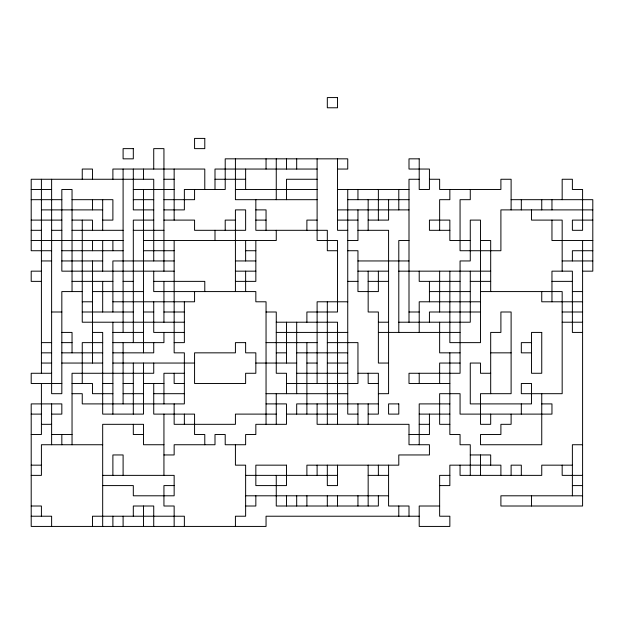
<?xml version="1.0" encoding="UTF-8"?>
<svg xmlns="http://www.w3.org/2000/svg" width="624" height="624" viewBox="0 0 624 624"><rect width="100%" height="100%" fill="white"/><g stroke="black" fill="none" stroke-linecap="round" stroke-linejoin="round"><path stroke-width="0.94" d="M317.109 169.049L214.999 169.049L214.999 189.47M337.529 169.049L347.74 169.049L347.74 158.839L225.209 158.839L225.209 189.47L184.361 189.47L184.361 209.89L163.94 209.89M163.94 179.26L174.151 179.26M214.999 179.26L245.63 179.26M317.109 179.26L286.471 179.26L286.471 199.68M419.211 179.26L409.001 179.26L409.001 322.21M429.429 179.26L439.639 179.26L439.639 189.47L500.9 189.47L500.9 179.26L511.111 179.26L511.111 209.89M31.2 189.47L51.62 189.47M133.31 189.47L174.151 189.47M235.42 189.47L317.109 189.47M337.529 189.47L409.001 189.47M31.2 199.68L61.831 199.68M72.041 199.68L112.889 199.68L112.889 220.1L102.679 220.1M133.31 199.68L153.73 199.68M163.94 199.68L194.571 199.68L194.571 189.47M317.109 199.68L235.42 199.68L235.42 158.839M347.74 199.68L409.001 199.68M511.111 199.68L592.8 199.68L592.8 271.159L582.59 271.159M41.41 209.89L102.679 209.89M153.73 209.89L133.31 209.89L133.31 169.049M255.84 209.89L266.05 209.89L266.05 230.311M337.529 209.89L409.001 209.89M592.8 209.89L500.9 209.89L500.9 250.731L460.06 250.731L460.06 199.68L470.27 199.68L470.27 189.47M31.2 220.1L61.831 220.1M72.041 220.1L92.469 220.1L92.469 230.311M153.73 220.1L133.31 220.1L133.31 342.631M163.94 220.1L194.571 220.1L194.571 230.311L245.63 230.311L245.63 209.89L235.42 209.89L235.42 291.58M235.42 220.1L225.209 220.1L225.209 230.311M255.84 220.1L266.05 220.1M317.109 220.1L306.891 220.1L306.891 230.311M337.529 220.1L357.95 220.1M368.16 220.1L388.58 220.1L388.58 199.68M592.8 220.1L572.38 220.1L572.38 230.311L582.59 230.311L582.59 189.47L572.38 189.47L572.38 179.26L562.169 179.26L562.169 199.68M31.2 230.311L41.41 230.311M51.62 230.311L61.831 230.311M72.041 230.311L123.1 230.311M133.31 230.311L163.94 230.311M347.74 230.311L337.529 230.311L337.529 158.839M357.95 230.311L388.58 230.311L388.58 393.689L378.37 393.689M449.849 230.311L429.429 230.311L429.429 220.1L449.849 220.1L449.849 240.521L470.27 240.521M31.2 240.521L123.1 240.521M143.52 240.521L276.26 240.521L276.26 230.311M347.74 240.521L357.95 240.521L357.95 209.89M409.001 240.521L398.791 240.521L398.791 332.42M480.48 240.521L490.69 240.521L490.69 291.58M592.8 240.521L551.959 240.521L551.959 220.1M51.62 250.731L31.2 250.731L31.2 179.26L153.73 179.26L153.73 260.949M61.831 250.731L123.1 250.731M143.52 250.731L174.151 250.731M245.63 250.731L255.84 250.731M337.529 250.731L327.319 250.731L327.319 230.311L255.84 230.311L255.84 199.68M347.74 250.731L357.95 250.731L357.95 291.58L378.37 291.58L378.37 271.159M592.8 250.731L572.38 250.731L572.38 260.949M41.41 260.949L51.62 260.949M61.831 260.949L102.679 260.949M174.151 260.949L112.889 260.949L112.889 312M235.42 260.949L255.84 260.949M357.95 260.949L409.001 260.949M562.169 260.949L592.8 260.949M41.41 271.159L31.2 271.159L31.2 281.369L41.41 281.369M174.151 271.159L61.831 271.159L61.831 189.47L72.041 189.47L72.041 291.58M235.42 271.159L255.84 271.159M357.95 271.159L388.58 271.159M398.791 271.159L490.69 271.159M72.041 281.369L112.889 281.369M123.1 281.369L133.31 281.369M153.73 281.369L204.789 281.369L204.789 291.58M235.42 281.369L255.84 281.369L255.84 240.521M347.74 281.369L357.95 281.369M368.16 281.369L388.58 281.369M460.06 281.369L419.211 281.369L419.211 271.159M470.27 281.369L490.69 281.369M551.959 281.369L572.38 281.369M82.251 291.58L61.831 291.58L61.831 393.689L51.62 393.689L51.62 179.26M92.469 291.58L143.52 291.58M429.429 291.58L470.27 291.58M480.48 291.58L562.169 291.58L562.169 393.689L521.321 393.689L521.321 383.479L531.531 383.479L531.531 403.9L470.27 403.9L470.27 363.051L480.48 363.051L480.48 373.269L490.69 373.269M572.38 291.58L582.59 291.58M82.251 301.79L92.469 301.79M112.889 301.79L194.571 301.79L194.571 291.58M347.74 301.79L317.109 301.79L317.109 383.479M480.48 301.79L419.211 301.79L419.211 332.42M582.59 301.79L541.749 301.79L541.749 291.58M51.62 312L61.831 312M82.251 312L133.31 312M143.52 312L153.73 312M163.94 312L184.361 312M266.05 312L276.26 312L276.26 373.269L286.471 373.269L286.471 393.689M409.001 312L419.211 312M480.48 312L429.429 312L429.429 322.21M562.169 312L582.59 312M184.361 322.21L82.251 322.21L82.251 220.1M276.26 322.21L337.529 322.21L337.529 424.32M378.37 322.21L388.58 322.21M398.791 322.21L470.27 322.21L470.27 271.159M562.169 322.21L582.59 322.21M61.831 332.42L72.041 332.42L72.041 352.841M92.469 332.42L102.679 332.42L102.679 414.11L143.52 414.11L143.52 363.051M112.889 332.42L143.52 332.42M184.361 332.42L153.73 332.42L153.73 301.79M276.26 332.42L347.74 332.42M378.37 332.42L460.06 332.42M582.59 332.42L572.38 332.42L572.38 271.159L551.959 271.159L551.959 301.79M41.41 342.631L51.62 342.631M61.831 342.631L72.041 342.631M102.679 342.631L82.251 342.631L82.251 383.479M112.889 342.631L163.94 342.631L163.94 332.42M174.151 342.631L184.361 342.631L184.361 301.79M266.05 342.631L317.109 342.631M327.319 342.631L357.95 342.631L357.95 383.479L286.471 383.479M531.531 342.631L521.321 342.631L521.321 352.841L531.531 352.841M41.41 352.841L51.62 352.841M61.831 352.841L102.679 352.841M112.889 352.841L153.73 352.841L153.73 342.631M276.26 352.841L286.471 352.841M296.681 352.841L347.74 352.841M460.06 352.841L439.639 352.841L439.639 322.21M490.69 352.841L511.111 352.841M41.41 363.051L51.62 363.051M61.831 363.051L102.679 363.051M112.889 363.051L194.571 363.051M255.84 363.051L296.681 363.051M306.891 363.051L317.109 363.051M327.319 363.051L347.74 363.051M388.58 363.051L378.37 363.051L378.37 312L368.16 312L368.16 271.159M460.06 363.051L439.639 363.051L439.639 383.479M51.62 373.269L31.2 373.269L31.2 383.479L61.831 383.479M184.361 373.269L163.94 373.269L163.94 403.9M296.681 373.269L347.74 373.269M357.95 373.269L378.37 373.269L378.37 414.11L368.16 414.11M72.041 383.479L92.469 383.479L92.469 393.689L112.889 393.689M102.679 383.479L112.889 383.479M123.1 383.479L133.31 383.479M143.52 383.479L163.94 383.479M184.361 383.479L174.151 383.479L174.151 373.269M378.37 383.479L368.16 383.479L368.16 373.269M449.849 383.479L409.001 383.479L409.001 373.269L460.06 373.269L460.06 260.949L470.27 260.949L470.27 220.1L480.48 220.1L480.48 342.631L449.849 342.631L449.849 271.159M72.041 393.689L82.251 393.689L82.251 403.9L184.361 403.9L184.361 352.841L174.151 352.841L174.151 240.521M123.1 393.689L143.52 393.689M153.73 393.689L184.361 393.689M266.05 393.689L347.74 393.689M266.05 403.9L286.471 403.9L286.471 424.32L255.84 424.32L255.84 434.53L245.63 434.53L245.63 444.74L225.209 444.74L225.209 434.53L214.999 434.53L214.999 444.74L174.151 444.74L174.151 454.951L163.94 454.951M378.37 403.9L296.681 403.9L296.681 414.11M449.849 403.9L419.211 403.9L419.211 444.74M541.749 403.9L551.959 403.9L551.959 414.11L460.06 414.11L460.06 393.689L439.639 393.689L439.639 424.32L449.849 424.32M31.2 414.11L41.41 414.11M51.62 414.11L61.831 414.11L61.831 403.9L31.2 403.9L31.2 526.43L266.05 526.43L266.05 516.22L419.211 516.22M276.26 414.11L235.42 414.11L235.42 424.32L174.151 424.32L174.151 403.9M286.471 414.11L337.529 414.11M357.95 414.11L347.74 414.11L347.74 189.47M419.211 414.11L449.849 414.11M41.41 424.32L51.62 424.32M419.211 424.32L429.429 424.32M31.2 434.53L41.41 434.53L41.41 383.479M51.62 434.53L72.041 434.53M143.52 434.53L133.31 434.53L133.31 424.32M409.001 434.53L429.429 434.53L429.429 414.11M102.679 444.74L41.41 444.74L41.41 475.371L31.2 475.371M163.94 444.74L143.52 444.74L143.52 424.32L102.679 424.32L102.679 526.43M582.59 444.74L572.38 444.74L572.38 495.799M470.27 454.951L490.69 454.951L490.69 465.161M31.2 465.161L41.41 465.161M572.38 465.161L541.749 465.161L541.749 475.371L460.06 475.371L460.06 465.161M102.679 475.371L174.151 475.371L174.151 495.799L133.31 495.799L133.31 485.589L102.679 485.589M245.63 475.371L337.529 475.371M368.16 475.371L388.58 475.371M449.849 475.371L439.639 475.371L439.639 516.22L449.849 516.22L449.849 526.43L419.211 526.43L419.211 506.009L439.639 506.009M582.59 475.371L562.169 475.371L562.169 465.161M174.151 485.589L163.94 485.589L163.94 506.009L174.151 506.009L174.151 526.43M439.639 485.589L449.849 485.589L449.849 465.161L500.9 465.161L500.9 475.371M572.38 485.589L582.59 485.589M245.63 495.799L388.58 495.799M582.59 495.799L500.9 495.799L500.9 506.009L582.59 506.009L582.59 240.521M31.2 506.009L41.41 506.009L41.41 516.22M245.63 506.009L255.84 506.009L255.84 495.799M31.2 516.22L51.62 516.22L51.62 526.43M562.169 271.159L562.169 220.1L531.531 220.1L531.531 209.89M551.959 199.68L551.959 209.89M541.749 199.68L541.749 209.89M541.749 393.689L541.749 444.74L480.48 444.74L480.48 434.53L500.9 434.53L500.9 424.32L511.111 424.32L511.111 414.11M531.531 495.799L531.531 506.009M521.321 199.68L521.321 209.89M521.321 403.9L521.321 414.11M521.321 475.371L521.321 465.161L511.111 465.161L511.111 475.371M490.69 393.689L490.69 332.42L500.9 332.42L500.9 312L511.111 312L511.111 393.689L480.48 393.689L480.48 424.32L490.69 424.32L490.69 414.11M480.48 454.951L480.48 475.371M470.27 475.371L470.27 444.74L460.06 444.74L460.06 434.53L449.849 434.53L449.849 352.841M449.849 189.47L449.849 199.68L439.639 199.68L439.639 230.311M439.639 271.159L439.639 312M429.429 281.369L429.429 301.79M419.211 373.269L419.211 383.479M409.001 516.22L409.001 506.009L388.58 506.009L388.58 465.161M398.791 189.47L398.791 209.89M398.791 506.009L398.791 516.22M378.37 189.47L378.37 220.1M378.37 465.161L378.37 475.371M378.37 495.799L378.37 506.009L276.26 506.009L276.26 475.371M368.16 199.68L368.16 230.311M368.16 403.9L368.16 424.32M368.16 465.161L368.16 506.009M357.95 189.47L357.95 199.68M357.95 403.9L357.95 424.32M357.95 495.799L357.95 506.009M337.529 465.161L337.529 485.589L327.319 485.589L327.319 465.161M337.529 495.799L337.529 506.009M327.319 301.79L327.319 424.32M327.319 495.799L327.319 506.009M317.109 158.839L317.109 240.521L337.529 240.521L337.529 312L306.891 312L306.891 322.21M317.109 403.9L317.109 424.32L409.001 424.32L409.001 444.74L429.429 444.74L429.429 454.951L398.791 454.951L398.791 465.161L306.891 465.161L306.891 475.371M317.109 465.161L317.109 475.371M306.891 342.631L306.891 414.11M306.891 495.799L306.891 506.009M296.681 158.839L296.681 169.049M296.681 322.21L296.681 393.689M296.681 495.799L296.681 506.009M286.471 158.839L286.471 169.049M286.471 322.21L286.471 363.051M286.471 495.799L286.471 506.009M276.26 158.839L276.26 199.68M276.26 393.689L276.26 424.32M266.05 158.839L266.05 169.049M266.05 424.32L266.05 301.79L255.84 301.79L255.84 291.58L153.73 291.58L153.73 271.159M245.63 169.049L245.63 189.47M245.63 240.521L245.63 260.949M245.63 271.159L245.63 291.58M235.42 444.74L235.42 465.161L245.63 465.161L245.63 516.22L235.42 516.22L235.42 526.43M214.999 230.311L214.999 240.521M204.789 189.47L204.789 169.049L112.889 169.049L112.889 179.26M204.789 444.74L204.789 434.53L194.571 434.53L194.571 414.11L153.73 414.11L153.73 383.479M184.361 414.11L184.361 424.32M184.361 526.43L184.361 516.22L92.469 516.22L92.469 526.43M174.151 169.049L174.151 220.1M163.94 271.159L163.94 148.629L153.73 148.629L153.73 169.049M163.94 281.369L163.94 322.21M163.94 414.11L163.94 475.371M153.73 363.051L153.73 373.269L72.041 373.269L72.041 444.74M153.73 526.43L153.73 506.009L133.31 506.009L133.31 516.22M143.52 169.049L143.52 179.26M143.52 189.47L143.52 352.841M143.52 506.009L143.52 526.43M133.31 363.051L133.31 414.11M123.1 169.049L123.1 332.42M123.1 342.631L123.1 403.9M123.1 475.371L123.1 454.951L112.889 454.951L112.889 475.371M123.1 516.22L123.1 526.43M112.889 240.521L112.889 250.731M112.889 322.21L112.889 414.11M112.889 516.22L112.889 526.43M102.679 199.68L102.679 230.311M102.679 240.521L102.679 271.159M102.679 281.369L102.679 312M92.469 179.26L92.469 169.049L82.251 169.049L82.251 179.26M92.469 199.68L92.469 209.89M92.469 240.521L92.469 250.731M92.469 260.949L92.469 363.051M61.831 434.53L61.831 444.74M51.62 403.9L51.62 444.74M41.41 179.26L41.41 373.269M337.529 97.57L327.319 97.57L327.319 107.78L337.529 107.78L337.529 97.57M204.789 138.411L194.571 138.411L194.571 148.629L204.789 148.629L204.789 138.411M133.31 148.629L123.1 148.629L123.1 158.839L133.31 158.839L133.31 148.629M419.211 158.839L409.001 158.839L409.001 169.049L429.429 169.049L429.429 189.47L419.211 189.47L419.211 158.839M541.749 332.42L531.531 332.42L531.531 373.269L541.749 373.269L541.749 332.42M245.63 342.631L235.42 342.631L235.42 352.841L194.571 352.841L194.571 383.479L245.63 383.479L245.63 373.269L255.84 373.269L255.84 352.841L245.63 352.841L245.63 342.631M398.791 403.9L388.58 403.9L388.58 414.11L398.791 414.11L398.791 403.9M286.471 465.161L255.84 465.161L255.84 485.589L286.471 485.589L286.471 465.161"/></g></svg>
